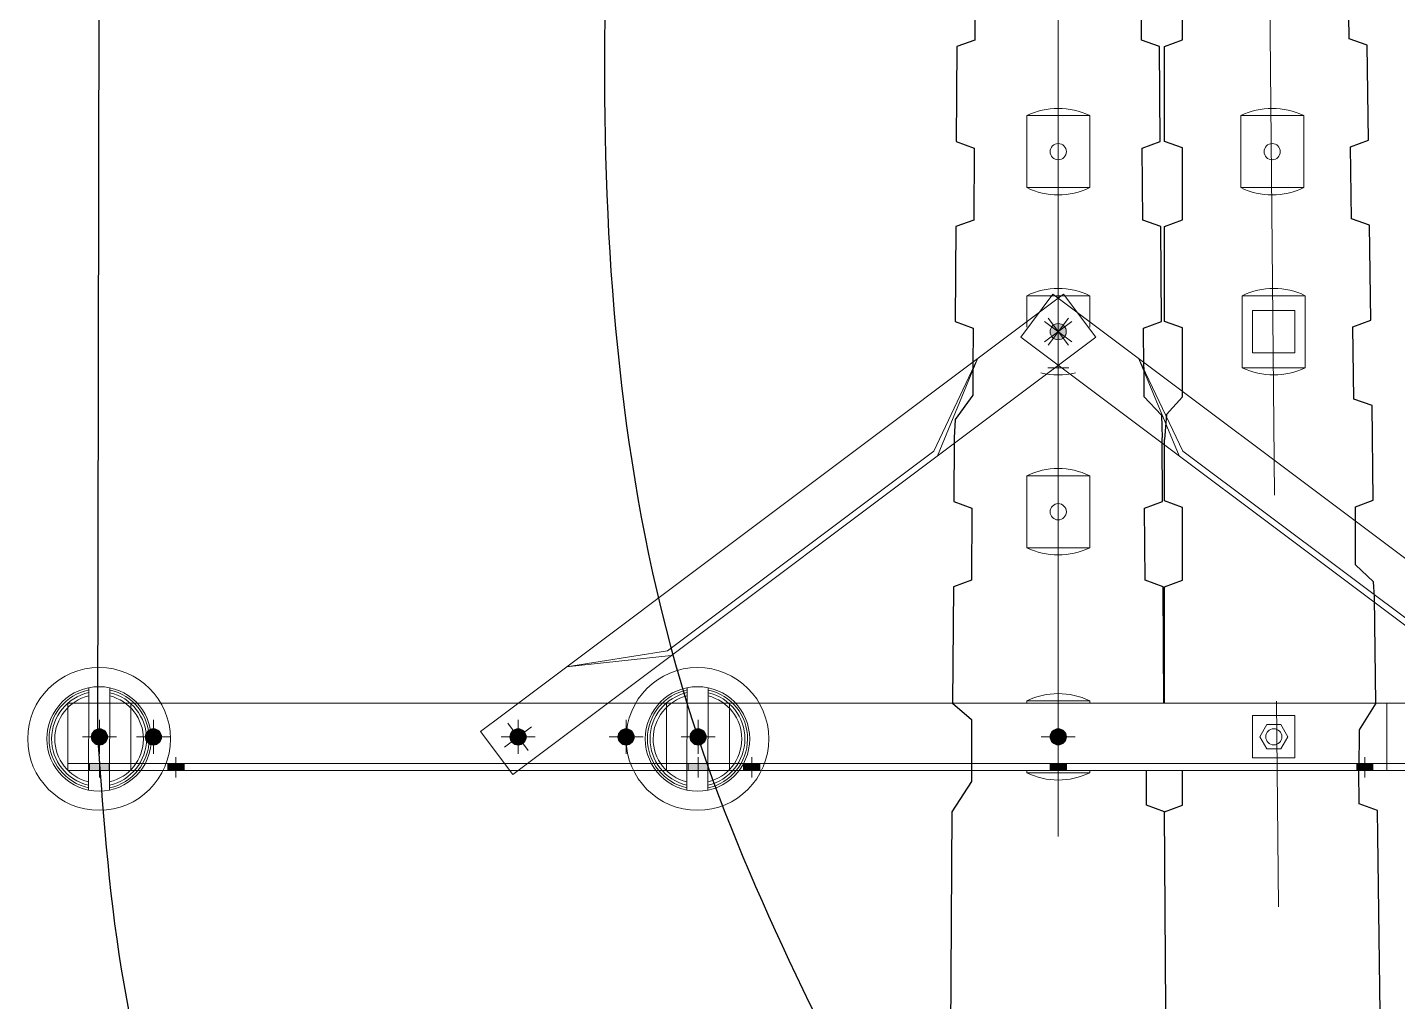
# Model space of a CAD drawing. Header units: millimetres. Extents: x -23083795 to 376618, y 113268 to 3804440.
# Drawn here: x 223956 to 225477, y 124989 to 126071 of the extents above; entities that cross this region are included whole.
import ezdxf

# ---------------------------------------------------------------- set-up
doc = ezdxf.new("R2010")
doc.units = ezdxf.units.MM
doc.header["$LTSCALE"] = 6
doc.linetypes.add('CENTER', pattern=[50.8, 31.75, -6.35, 6.35, -6.35])
for name, color, linetype, lineweight in [('duong', 2, 'Continuous', 15), ('duong tam', 30, 'CENTER', 5), ('Net manh', 4, 'Continuous', 13)]:
    doc.layers.add(name, color=color, linetype=linetype, lineweight=lineweight)
doc.layers.add('Nen', color=7, linetype='Continuous')

# ---------------------------------------------------------------- blocks, each defined once
blk = doc.blocks.new('chong50x5x810')
at = {"layer": 'Nen', "lineweight": 9}
h = blk.add_hatch(color=0, dxfattribs=at)
edge = h.paths.add_edge_path()
edge.add_arc((0, 0), 9, 0, 360)
h = blk.add_hatch(color=0, dxfattribs=at)
edge = h.paths.add_edge_path()
edge.add_arc((750.8, 0), 9, 0, 360)
at = {"layer": 'Nen', "color": 0, "lineweight": 9}
for p, q in [((-29.7, -29.8), (-29.7, 29.8)), ((-29.7, 29.8), (780.5, 29.8)), ((0, -18.9), (0, 18.9)), ((190.3, 29.8), (89.8, -29.8)), ((89.8, -29.8), (190.3, 23.1)), ((190.3, 23.1), (560.5, 23.1)), ((661, -29.8), (560.5, 29.8)), ((560.5, 23.1), (661, -29.8)), ((750.8, -18.9), (750.8, 18.9)), ((780.5, 29.8), (780.5, -29.8)), ((18.9, 0), (-18.9, 0)), ((769.6, 0), (731.9, 0)), ((749.5, -29.8), (-29.7, -29.8)), ((-1.3, -29.8), (-1.3, -29.8)), ((749.5, -29.8), (749.5, -29.8)), ((780.5, -29.8), (749.5, -29.8))]:
    blk.add_line(p, q, dxfattribs=at)
for centre in [(0, 0), (750.8, 0)]:
    blk.add_circle(centre, 9, dxfattribs=at)
blk = doc.blocks.new('XA22')
at = {"layer": 'Nen', "lineweight": 9}
for points in [[(-1076, 29.6), (-1054, 29.6), (-1054, 37.6), (-1076, 37.6)], [(-989, 29.6), (-971, 29.6), (-971, 37.6), (-989, 37.6)], [(-411, 29.6), (-389, 29.6), (-389, 37.6), (-411, 37.6)], [(-349.5, 29.6), (-331.5, 29.6), (-331.5, 37.6), (-349.5, 37.6)], [(9, 37.6), (-9, 37.6), (-9, 29.6), (9, 29.6)], [(-9, 37.6), (9, 37.6), (9, 29.6), (-9, 29.6)], [(349.5, 29.6), (331.5, 29.6), (331.5, 37.6), (349.5, 37.6)]]:
    blk.add_hatch(color=0, dxfattribs=at).paths.add_polyline_path(points)
h = blk.add_hatch(color=0, dxfattribs=at)
edge = h.paths.add_edge_path()
edge.add_arc((-1065, 0.1), 9, 0, 360)
h = blk.add_hatch(color=0, dxfattribs=at)
edge = h.paths.add_edge_path()
edge.add_arc((-1005, 0.1), 9, 0, 360)
h = blk.add_hatch(color=0, dxfattribs=at)
edge = h.paths.add_edge_path()
edge.add_arc((-600, 0.1), 9, 0, 360)
h = blk.add_hatch(color=0, dxfattribs=at)
edge = h.paths.add_edge_path()
edge.add_arc((-480, 0.1), 9, 0, 360)
h = blk.add_hatch(color=0, dxfattribs=at)
edge = h.paths.add_edge_path()
edge.add_arc((-400, 0.1), 9, 0, 360)
h = blk.add_hatch(color=0, dxfattribs=at)
edge = h.paths.add_edge_path()
edge.add_arc((0, 0), 9, 0, 360)
h = blk.add_hatch(color=0, dxfattribs=at)
edge = h.paths.add_edge_path()
edge.add_arc((0, 0), 9, 0, 360)
at = {"layer": 'Nen', "color": 0, "lineweight": 9}
for p, q in [((0, 37.6), (-1100, 37.6)), ((-1030, -37.4), (-1030, 37.1)), ((0, 37.6), (1100, 37.6)), ((-1065, -18.8), (-1065, 18.9)), ((-1005, -18.8), (-1005, 18.9)), ((-600, -18.8), (-600, 18.9)), ((-480, -18.8), (-480, 18.9)), ((-400, -18.8), (-400, 18.9)), ((0, 18.9), (0, -18.9)), ((0, 18.9), (0, -18.9)), ((-1046.1, 0.1), (-1083.9, 0.1)), ((-986.1, 0.1), (-1023.9, 0.1)), ((-581.1, 0.1), (-618.9, 0.1)), ((-461.1, 0.1), (-498.9, 0.1)), ((-381.1, 0.1), (-418.9, 0.1)), ((-18.9, 0), (18.9, 0)), ((18.9, 0), (-18.9, 0)), ((0, -37.4), (-1100, -37.4)), ((0, -37.4), (1100, -37.4))]:
    blk.add_line(p, q, dxfattribs=at)
at = {"layer": 'Nen', "color": 0, "lineweight": 9, "ltscale": 0.005}
for q in [(-1100, 29.6), (1100, 29.6)]:
    blk.add_line((0, 29.6), q, dxfattribs=at)
for points in [[(-1100, -37.4), (-1030, -37.4), (-1030, 37.6), (-1100, 37.6)], [(-435, -37.4), (-365, -37.4), (-365, 37.6), (-435, 37.6)], [(435, -37.4), (365, -37.4), (365, 37.6), (435, 37.6)]]:
    blk.add_lwpolyline(points, close=True, dxfattribs=at)
at = {"layer": 'Nen', "color": 0, "lineweight": 9}
for points in [[(-1076, 29.6), (-1054, 29.6), (-1054, 37.6), (-1076, 37.6)], [(-989, 29.6), (-971, 29.6), (-971, 37.6), (-989, 37.6)], [(-411, 29.6), (-389, 29.6), (-389, 37.6), (-411, 37.6)], [(-349.5, 29.6), (-331.5, 29.6), (-331.5, 37.6), (-349.5, 37.6)], [(9, 37.6), (-9, 37.6), (-9, 29.6), (9, 29.6)], [(-9, 37.6), (9, 37.6), (9, 29.6), (-9, 29.6)], [(349.5, 29.6), (331.5, 29.6), (331.5, 37.6), (349.5, 37.6)]]:
    blk.add_lwpolyline(points, close=True, dxfattribs=at)
at = {"layer": 'Nen', "color": 0, "lineweight": 9, "ltscale": 20}
for points in [[(-1065, 45.1), (-1065, 22.5)], [(-980, 45.1), (-980, 22.5)], [(-400, 45.1), (-400, 22.5)], [(-340.5, 45.1), (-340.5, 22.5)], [(0, 22.1), (0, 44.7)], [(0, 22.1), (0, 44.7)], [(340.5, 45.1), (340.5, 22.5)]]:
    blk.add_lwpolyline(points, dxfattribs=at)
at = {"layer": 'Nen', "color": 0, "lineweight": 9}
for centre in [(-1065, 0.1), (-1005, 0.1), (-600, 0.1), (-480, 0.1), (-400, 0.1), (0, 0), (0, 0)]:
    blk.add_circle(centre, 9, dxfattribs=at)
blk = doc.blocks.new('sudung1')
at = {"layer": 'Nen', "color": 4, "lineweight": 9}
for p, q in [((-11.7, 56.8), (-11.7, -56.8)), ((11.7, 56.8), (11.7, -56.8))]:
    blk.add_line(p, q, dxfattribs=at)
for radius in [79.3, 58]:
    blk.add_circle((0, 0), radius, dxfattribs=at)
for radius, start, end in [(55.6, 102.1532, 257.8468), (52.7, 102.8396, 257.1604), (49.2, 103.7741, 256.2259), (55.6, 282.1532, 77.8468), (52.7, 282.8396, 77.1604), (49.2, 283.7741, 76.2259)]:
    blk.add_arc((0, 0), radius, start, end, dxfattribs=at)

msp = doc.modelspace()

# ---------------------------------------------------------------- linework, layer by layer
at = {"color": 1}
msp.add_line((224035.61861, 126648.30764, -1.36858), (224033.46494, 125282.00697, -1.36858), dxfattribs=at)
for p, q in [((225008.57513, 126137.29449, -1.36858), (225008.0418, 126057.29449, -1.36858)), ((225192.97424, 126057.29449, -1.36858), (225192.44091, 126137.29449, -1.36858)), ((224987.9927, 126049.99721, -1.36858), (224987.28976, 125944.55643, -1.36858)), ((225008.0418, 126057.29449, -1.36858), (224987.9927, 126049.99721, -1.36858)), ((225213.02333, 126049.99721, -1.36858), (225192.97424, 126057.29449, -1.36858)), ((225213.72627, 125944.55643, -1.36858), (225213.02333, 126049.99721, -1.36858)), ((224987.28976, 125944.55643, -1.36858), (225007.2418, 125937.29449, -1.36858)), ((225193.77424, 125937.29449, -1.36858), (225213.72627, 125944.55643, -1.36858)), ((225007.2418, 125937.29449, -1.36858), (225006.70846, 125857.29449, -1.36858)), ((225194.30757, 125857.29449, -1.36858), (225193.77424, 125937.29449, -1.36858)), ((224986.65937, 125849.99721, -1.36858), (224985.95643, 125744.55643, -1.36858)), ((225006.70846, 125857.29449, -1.36858), (224986.65937, 125849.99721, -1.36858)), ((225214.35667, 125849.99721, -1.36858), (225194.30757, 125857.29449, -1.36858)), ((225215.05961, 125744.55643, -1.36858), (225214.35667, 125849.99721, -1.36858)), ((224985.95643, 125744.55643, -1.36858), (225005.90846, 125737.29449, -1.36858)), ((225195.10757, 125737.29449, -1.36858), (225215.05961, 125744.55643, -1.36858)), ((225005.90846, 125737.29449, -1.36858), (225005.61567, 125693.37522, -1.36858)), ((225195.40037, 125693.37522, -1.36858), (225195.10757, 125737.29449, -1.36858)), ((224985.09596, 125615.48544, -1.36858), (224984.6231, 125544.55643, -1.36858)), ((225216.39294, 125544.55643, -1.36858), (225215.92008, 125615.48544, -1.36858)), ((224984.6231, 125544.55643, -1.36858), (225004.57513, 125537.29449, -1.36858)), ((225004.57513, 125537.29449, -1.36858), (225004.0418, 125457.29449, -1.36858)), ((225196.44091, 125537.29449, -1.36858), (225216.39294, 125544.55643, -1.36858)), ((225196.97424, 125457.29449, -1.36858), (225196.44091, 125537.29449, -1.36858)), ((225004.0418, 125457.29449, -1.36858), (224983.9927, 125449.99721, -1.36858)), ((225217.02333, 125449.99721, -1.36858), (225196.97424, 125457.29449, -1.36858)), ((224983.9927, 125449.99721, -1.36858), (224983.13135, 125320.79449, -1.36858)), ((225217.88469, 125320.79449, -1.36858), (225217.02333, 125449.99721, -1.36858)), ((225198.64091, 125207.29449, -1.36858), (225198.38424, 125245.79449, -1.36858)), ((224982.32604, 125199.99721, -1.36858), (224972.46706, 123721.14999, -1.36858)), ((225218.69, 125199.99721, -1.36858), (225198.64091, 125207.29449, -1.36858))]:
    msp.add_line(p, q)
at = {"color": 160}
for p, q in [((225005.61567, 125693.37522, -1.36858), (225005.61567, 125662.63919, -1.36858)), ((225195.40037, 125693.37522, -1.36858), (225195.40037, 125661.3206, -1.36858)), ((225005.61567, 125662.63919, -1.36858), (224986.09278, 125635.67884, -1.36858)), ((225195.40037, 125661.3206, -1.36858), (225215.30129, 125640.5258, -1.36858)), ((225238.69, 125660.908, -1.36858), (225220.61292, 125641.48033, -1.36858)), ((225215.30129, 125640.5258, -1.36858), (225215.92008, 125615.48544, -1.36858)), ((225220.61292, 125641.48033, -1.36858), (225218.69, 125613.408, -1.36858)), ((224986.09278, 125635.67884, -1.36858), (224985.09596, 125615.48544, -1.36858)), ((225430.78163, 125474.16582, -1.36858), (225430.84382, 125516.79264, -1.36858)), ((225450.8111, 125455.26319, -1.36858), (225430.78163, 125474.16582, -1.36858)), ((225451.88943, 125438.50843, -1.36858), (225450.8111, 125455.26319, -1.36858)), ((224983.13135, 125320.79449, -1.36858), (225004.0287, 125302.63214, -1.36858)), ((225453.45902, 125320.79449, -1.36858), (225434.81074, 125290.91451, -1.36858)), ((225004.0287, 125302.63214, -1.36858), (225004.0287, 125233.77516, -1.36858)), ((225434.81074, 125290.91451, -1.36858), (225434.45729, 125245.79449, -1.36858)), ((225004.0287, 125233.77516, -1.36858), (224982.32604, 125199.99721, -1.36858))]:
    msp.add_line(p, q, dxfattribs=at)
at = {"elevation": -1.36858}
for points in [[(225430.84382, 125516.79264), (225430.55151, 125538.71439), (225450.45469, 125546.10919), (225449.05144, 125651.34836), (225428.95414, 125658.51181), (225427.88491, 125738.70106), (225447.78808, 125746.09585), (225446.38224, 125851.5296), (225426.28494, 125858.69306), (225425.2183, 125938.68772), (225445.12148, 125946.08252), (225443.71563, 126051.51627), (225423.61834, 126058.67972), (225422.55169, 126138.67439), (225442.45487, 126146.06919), (225439.71572, 126351.49627), (225419.61842, 126358.65973), (225418.59554, 126435.37278), (225448.49309, 126446.63468)], [(225238.69, 125660.908), (225238.69, 125737.43976), (225218.69, 125744.56853), (225218.69, 125850.01166), (225238.69, 125857.44242), (225238.69, 125937.4442), (225218.69, 125944.57298), (225218.69, 126050.0161), (225238.69, 126057.44687), (225238.69, 126137.44865), (225218.69, 126144.57742), (225218.69, 126350.02277)], [(225218.69, 125320.79717), (225218.69, 125450.00277), (225238.69, 125457.43354), (225238.69, 125538.11309), (225218.69, 125545.39249), (225218.69, 125613.408)], [(225453.45902, 125320.79449), (225451.88943, 125438.50843)], [(225228.54898, 123721.14999), (225218.69, 125199.99721), (225238.69, 125207.42798), (225238.69, 125245.92884)], [(225474.93072, 123710.48849), (225455.04871, 125201.57294), (225434.95142, 125208.73639), (225434.45729, 125245.79449)]]:
    msp.add_lwpolyline(points, dxfattribs=at)
at = {"color": 1}
for points in [[(224627.61924, 126649.80421, -1.36858), (224700.02945, 125283.21455, -1.36858), (225160.22661, 124229.0068, -1.36858), (225227.8169, 123716.94737, -1.36858)], [(224033.46494, 125282.00697, -1.36858), (224142.60505, 124765.05475, -1.36858), (224820.62385, 124114.39144, -1.36858), (224975.65994, 123716.94737, -1.36858)]]:
    msp.add_spline(points, degree=3, dxfattribs=at)
at = {"layer": 'duong tam', "ltscale": 6}
for p, q in [((225100.50802, 123343.75375, -1.36858), (225100.50802, 128523.29449, -1.36858)), ((225313.31593, 128523.28784, -1.36858), (225361.27017, 123343.75375, -1.36858))]:
    msp.add_line(p, q, dxfattribs=at)
at = {"layer": 'Net manh', "ltscale": 10, "elevation": -1.36858}
for points in [[(225065.50802, 125893.29449), (225135.50802, 125893.29449), (225135.50802, 125973.29449), (225065.50802, 125973.29449)], [(225303.16306, 125893.29449), (225373.16306, 125893.29449), (225373.16306, 125973.29449), (225303.16306, 125973.29449)], [(225304.94771, 125693.29449), (225374.94771, 125693.29449), (225374.94771, 125773.29449), (225304.94771, 125773.29449)], [(225363.44771, 125709.79448), (225316.4477, 125709.79448), (225316.4477, 125756.79449), (225363.44771, 125756.79449)], [(225065.50802, 125493.29449), (225135.50802, 125493.29449), (225135.50802, 125573.29449), (225065.50802, 125573.29449)], [(225363.44771, 125259.79448), (225316.4477, 125259.79448), (225316.4477, 125306.79449), (225363.44771, 125306.79449)], [(225347.74193, 125296.79449), (225355.53616, 125283.29449), (225347.74193, 125269.79448), (225332.15348, 125269.79448), (225324.35925, 125283.29449), (225332.15348, 125296.79449)]]:
    msp.add_lwpolyline(points, close=True, dxfattribs=at)
for points in [[(225135.50802, 125738.29449), (225135.50802, 125773.29449), (225065.50802, 125773.29449), (225065.50802, 125738.29449)], [(225088.84135, 125693.29449), (225112.17469, 125693.29449)], [(225135.50802, 125320.79449), (225135.50802, 125323.29449), (225065.50802, 125323.29449), (225065.50802, 125320.79449)], [(225065.50802, 125245.79449), (225065.50802, 125243.29449), (225135.50802, 125243.29449), (225135.50802, 125245.79449)]]:
    msp.add_lwpolyline(points, dxfattribs=at)
at = {"layer": 'Net manh', "ltscale": 10}
for centre in [(225100.50802, 125933.29449, -1.36858), (225338.16306, 125933.29449, -1.36858), (225100.50802, 125533.29449, -1.36858), (225339.94771, 125283.29449, -1.36858)]:
    msp.add_circle(centre, 9, dxfattribs=at)
for centre, start, end in [((225100.50802, 125900.73199, -1.36858), 64.24999688, 115.75000312), ((225338.16306, 125900.73199, -1.36858), 64.24999688, 115.75000312), ((225100.50802, 125965.85699, -1.36858), 244.24999688, 295.75000312), ((225338.16306, 125965.85699, -1.36858), 244.24999688, 295.75000312), ((225100.50802, 125700.73199, -1.36858), 64.24999688, 115.75000312), ((225339.94771, 125700.73199, -1.36858), 64.24999688, 115.75000312), ((225100.50802, 125765.85699, -1.36858), 256.19127196, 283.80872804), ((225339.94771, 125765.85699, -1.36858), 244.24999688, 295.75000312), ((225100.50802, 125500.73199, -1.36858), 64.24999688, 115.75000312), ((225100.50802, 125565.85699, -1.36858), 244.24999688, 295.75000312), ((225100.50802, 125250.73199, -1.36858), 64.24999688, 115.75000312), ((225100.50802, 125315.85699, -1.36858), 244.24999688, 295.75000312)]:
    msp.add_arc(centre, 80.5625, start, end, dxfattribs=at)

# ---------------------------------------------------------------- block references
at = {"layer": 'duong'}
for xscale, yscale, zscale, rotation in [(0.9990600276636687, 0.9990600276632904, 0.9990600276633054, 216.8747823477366), (-0.9990600276636687, 0.9990600276978512, 0.9990600276753725, 143.1252176522634)]:
    msp.add_blockref('chong50x5x810', (225100.50802, 125733.29449, -1.36858), dxfattribs=dict(at, xscale=xscale, yscale=yscale, zscale=zscale, rotation=rotation))
at = {"layer": 'duong', "xscale": -1, "rotation": 180}
msp.add_blockref('XA22', (225100.50802, 125283.29449, -1.36858), dxfattribs=at)
at = {"layer": 'Nen', "color": 4, "lineweight": 9, "extrusion": (0, 0, -1), "xscale": 1.000008613212804, "yscale": 1.000008613212799, "zscale": -1.00000861321285, "rotation": 0.2378034275567444}
for p in [(-224035.14532, 125280.96953, 1.36858), (-224699.79422, 125280.96953, 1.36858)]:
    msp.add_blockref('sudung1', p, dxfattribs=at)

doc.saveas('drawing.dxf')
